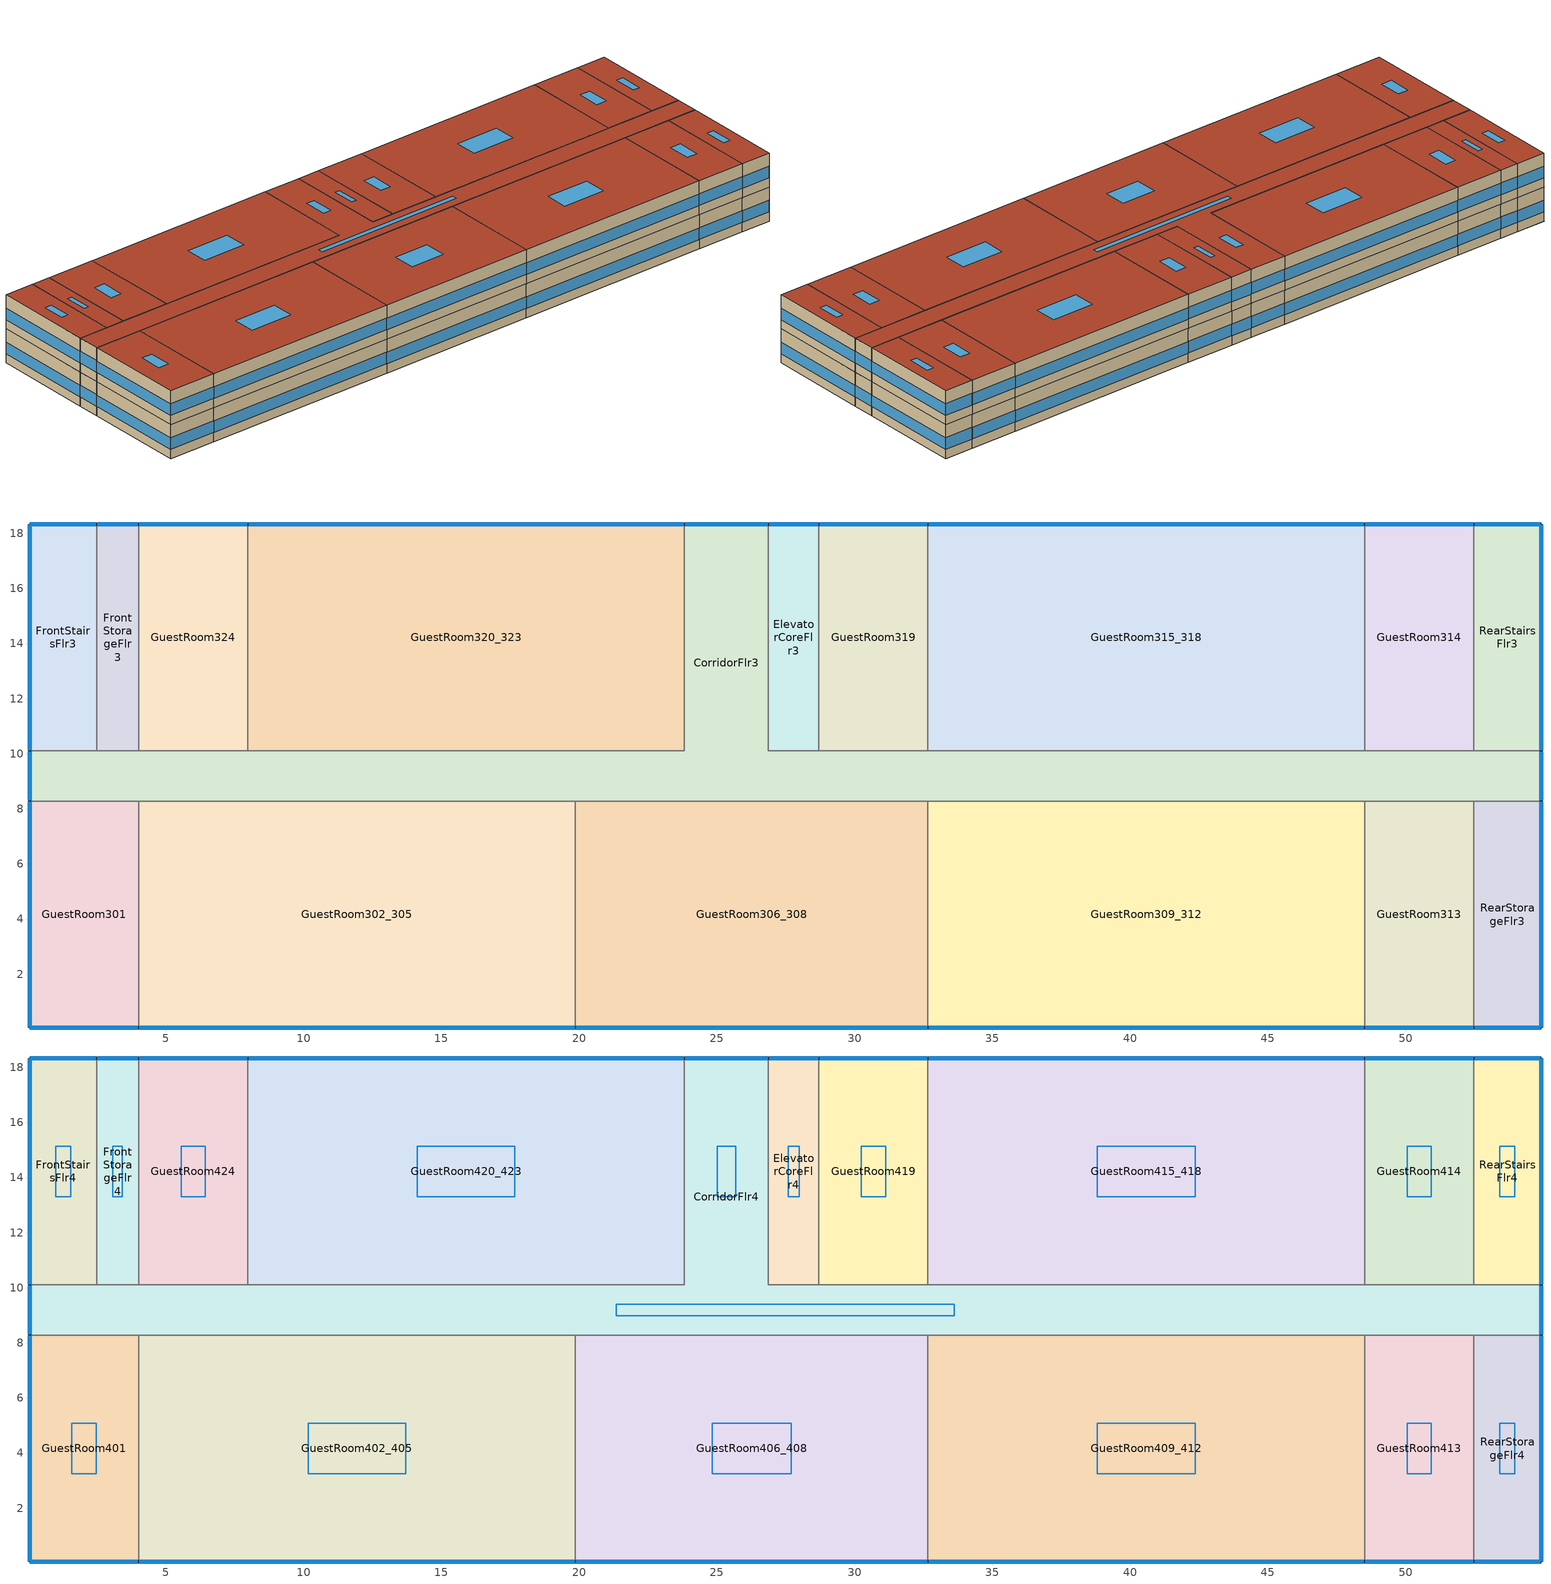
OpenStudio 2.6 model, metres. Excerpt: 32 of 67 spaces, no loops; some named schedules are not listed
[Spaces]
GuestRoom319
 floor to GuestRoom219: 32.66,18.34 32.66,10.11 28.7,10.11 28.7,18.34 z6.1
 wall outside: 32.66,18.34 28.7,18.34 z6.1:8.84
 wall to CorridorFlr3: 28.7,10.11 32.66,10.11 z6.1:8.84
 wall to GuestRoom315_318: 32.66,10.11 32.66,18.34 z6.1:8.84
 wall to ElevatorCoreFlr3: 28.7,18.34 28.7,10.11 z6.1:8.84
 window: 32.64,18.34 28.73,18.34 z6.86:7.78
GuestRoom320_323
 floor to GuestRoom220_223: 23.82,18.34 23.82,10.11 7.97,10.11 7.97,18.34 z6.1
 wall outside: 23.82,18.34 7.97,18.34 z6.1:8.84
 wall to CorridorFlr3: 7.97,10.11 23.82,10.11 23.82,18.34 z6.1:8.84
 wall to GuestRoom324: 7.97,18.34 7.97,10.11 z6.1:8.84
 window: 23.8,18.34 8,18.34 z6.86:7.78
RearStorageFlr3
 floor to RearStorageFlr2: 54.91,8.28 54.91,0.05 52.47,0.05 52.47,8.28 z6.1
 wall outside: 52.47,0.05 54.91,0.05 54.91,8.28 z6.1:8.84
 wall to GuestRoom313: 52.47,8.28 52.47,0.05 z6.1:8.84
 wall to CorridorFlr3: 54.91,8.28 52.47,8.28 z6.1:8.84
 window: 54.91,0.07 54.91,8.25 z6.86:7.78; 52.5,0.05 54.89,0.05 z6.86:7.79
GuestRoom302_305
 floor to GuestRoom202_205: 19.86,8.28 19.86,0.05 4.01,0.05 4.01,8.28 z6.1
 wall outside: 4.01,0.05 19.86,0.05 z6.1:8.84
 wall to CorridorFlr3: 19.86,8.28 4.01,8.28 z6.1:8.84
 wall to GuestRoom306_308: 19.86,0.05 19.86,8.28 z6.1:8.84
 wall to GuestRoom301: 4.01,8.28 4.01,0.05 z6.1:8.84
 window: 4.04,0.05 19.84,0.05 z6.86:7.78
CorridorFlr3
 floor to CorridorFlr2: 26.87,18.34 26.87,10.11 54.91,10.11 54.91,8.28 0.05,8.28 0.05,10.11 23.82,10.11 23.82,18.34 z6.1
 wall outside: 0.05,10.11 0.05,8.28 / 26.87,18.34 23.82,18.34 / 54.91,8.28 54.91,10.11 z6.1:8.84
 wall to ElevatorCoreFlr3: 28.7,10.11 26.87,10.11 26.87,18.34 z6.1:8.84
 wall to FrontStairsFlr3: 2.49,10.11 0.05,10.11 z6.1:8.84
 wall to RearStairsFlr3: 54.91,10.11 52.47,10.11 z6.1:8.84
 wall to GuestRoom301: 0.05,8.28 4.01,8.28 z6.1:8.84
 wall to GuestRoom313: 48.51,8.28 52.47,8.28 z6.1:8.84
 wall to FrontStorageFlr3: 4.01,10.11 2.49,10.11 z6.1:8.84
 wall to GuestRoom314: 52.47,10.11 48.51,10.11 z6.1:8.84
 wall to GuestRoom324: 7.97,10.11 4.01,10.11 z6.1:8.84
 wall to GuestRoom309_312: 32.66,8.28 48.51,8.28 z6.1:8.84
 wall to GuestRoom306_308: 19.86,8.28 32.66,8.28 z6.1:8.84
 wall to GuestRoom315_318: 48.51,10.11 32.66,10.11 z6.1:8.84
 window: 0.05,10.08 0.05,8.3 / 54.91,8.3 54.91,10.08 z6.86:7.8; 26.85,18.34 23.85,18.34 z6.86:7.79
GuestRoom315_318
 floor to GuestRoom215_218: 48.51,18.34 48.51,10.11 32.66,10.11 32.66,18.34 z6.1
 wall outside: 48.51,18.34 32.66,18.34 z6.1:8.84
 wall to GuestRoom314: 48.51,10.11 48.51,18.34 z6.1:8.84
 window: 48.49,18.34 32.69,18.34 z6.86:7.78
GuestRoom301
 floor to GuestRoom201: 4.01,8.28 4.01,0.05 0.05,0.05 0.05,8.28 z6.1
 wall outside: 0.05,8.28 0.05,0.05 4.01,0.05 z6.1:8.84
 window: 0.05,8.25 0.05,0.07 / 0.07,0.05 3.99,0.05 z6.86:7.78
GuestRoom314
 floor to GuestRoom214: 52.47,18.34 52.47,10.11 48.51,10.11 48.51,18.34 z6.1
 wall outside: 52.47,18.34 48.51,18.34 z6.1:8.84
 wall to RearStairsFlr3: 52.47,10.11 52.47,18.34 z6.1:8.84
 window: 52.45,18.34 48.54,18.34 z6.86:7.78
GuestRoom309_312
 floor to GuestRoom209_212: 48.51,8.28 48.51,0.05 32.66,0.05 32.66,8.28 z6.1
 wall outside: 32.66,0.05 48.51,0.05 z6.1:8.84
 wall to GuestRoom306_308: 32.66,8.28 32.66,0.05 z6.1:8.84
 wall to GuestRoom313: 48.51,0.05 48.51,8.28 z6.1:8.84
 window: 32.69,0.05 48.49,0.05 z6.86:7.78
ElevatorCoreFlr3
 floor to ElevatorCoreFlr2: 28.7,18.34 28.7,10.11 26.87,10.11 26.87,18.34 z6.1
 wall outside: 28.7,18.34 26.87,18.34 z6.1:8.84
 window: 28.67,18.34 26.9,18.34 z6.86:7.8
GuestRoom313
 floor to GuestRoom213: 52.47,8.28 52.47,0.05 48.51,0.05 48.51,8.28 z6.1
 wall outside: 48.51,0.05 52.47,0.05 z6.1:8.84
 window: 48.54,0.05 52.45,0.05 z6.86:7.78
GuestRoom306_308
 floor to GuestRoom206_208: 32.66,8.28 32.66,0.05 19.86,0.05 19.86,8.28 z6.1
 wall outside: 19.86,0.05 32.66,0.05 z6.1:8.84
 window: 19.89,0.05 32.64,0.05 z6.86:7.78
FrontStorageFlr3
 floor to FrontStorageFlr2: 4.01,18.34 4.01,10.11 2.49,10.11 2.49,18.34 z6.1
 wall outside: 4.01,18.34 2.49,18.34 z6.1:8.84
 wall to FrontStairsFlr3: 2.49,18.34 2.49,10.11 z6.1:8.84
 wall to GuestRoom324: 4.01,10.11 4.01,18.34 z6.1:8.84
 window: 3.99,18.34 2.51,18.34 z6.86:7.8
GuestRoom324
 floor to GuestRoom224: 7.97,18.34 7.97,10.11 4.01,10.11 4.01,18.34 z6.1
 wall outside: 7.97,18.34 4.01,18.34 z6.1:8.84
 window: 7.95,18.34 4.04,18.34 z6.86:7.78
RearStairsFlr3
 floor to RearStairsFlr2: 54.91,18.34 54.91,10.11 52.47,10.11 52.47,18.34 z6.1
 wall outside: 54.91,10.11 54.91,18.34 52.47,18.34 z6.1:8.84
 window: 54.91,10.13 54.91,18.31 z6.86:7.78; 54.89,18.34 52.5,18.34 z6.86:7.79
FrontStairsFlr3
 floor to FrontStairsFlr2: 2.49,18.34 2.49,10.11 0.05,10.11 0.05,18.34 z6.1
 wall outside: 2.49,18.34 0.05,18.34 0.05,10.11 z6.1:8.84
 window: 2.46,18.34 0.07,18.34 z6.86:7.79; 0.05,18.31 0.05,10.13 z6.86:7.78
GuestRoom413
 floor to GuestRoom313: 52.47,8.28 52.47,0.05 48.51,0.05 48.51,8.28 z8.84
 wall outside: 48.51,0.05 52.47,0.05 z8.84:11.58
 wall to GuestRoom409_412: 48.51,8.28 48.51,0.05 z8.84:11.58
 wall to CorridorFlr4: 52.47,8.28 48.51,8.28 z8.84:11.58
 wall to RearStorageFlr4: 52.47,0.05 52.47,8.28 z8.84:11.58
 window: 48.54,0.05 52.45,0.05 z9.6:10.53
 roof outside: 52.47,0.05 52.47,8.28 48.51,8.28 48.51,0.05 z11.58
 skylight: 50.94,3.24 50.94,5.08 50.05,5.08 50.05,3.24 z11.58
GuestRoom415_418
 floor to GuestRoom315_318: 48.51,18.34 48.51,10.11 32.66,10.11 32.66,18.34 z8.84
 wall outside: 48.51,18.34 32.66,18.34 z8.84:11.58
 wall to GuestRoom419: 32.66,18.34 32.66,10.11 z8.84:11.58
 wall to CorridorFlr4: 32.66,10.11 48.51,10.11 z8.84:11.58
 wall to GuestRoom414: 48.51,10.11 48.51,18.34 z8.84:11.58
 window: 48.49,18.34 32.69,18.34 z9.6:10.52
 roof outside: 48.51,10.11 48.51,18.34 32.66,18.34 32.66,10.11 z11.58
 skylight: 42.36,13.3 42.36,15.14 38.82,15.14 38.82,13.3 z11.58
RearStairsFlr4
 floor to RearStairsFlr3: 54.91,18.34 54.91,10.11 52.47,10.11 52.47,18.34 z8.84
 wall outside: 54.91,10.11 54.91,18.34 52.47,18.34 z8.84:11.58
 wall to GuestRoom414: 52.47,18.34 52.47,10.11 z8.84:11.58
 wall to CorridorFlr4: 52.47,10.11 54.91,10.11 z8.84:11.58
 window: 54.91,10.13 54.91,18.31 z9.6:10.52; 54.89,18.34 52.5,18.34 z9.6:10.54
 roof outside: 54.91,10.11 54.91,18.34 52.47,18.34 52.47,10.11 z11.58
 skylight: 53.97,13.3 53.97,15.14 53.42,15.14 53.42,13.3 z11.58
CorridorFlr4
 floor to CorridorFlr3: 26.87,18.34 26.87,10.11 54.91,10.11 54.91,8.28 0.05,8.28 0.05,10.11 23.82,10.11 23.82,18.34 z8.84
 wall outside: 0.05,10.11 0.05,8.28 / 26.87,18.34 23.82,18.34 / 54.91,8.28 54.91,10.11 z8.84:11.58
 wall to ElevatorCoreFlr4: 28.7,10.11 26.87,10.11 26.87,18.34 z8.84:11.58
 wall to FrontStairsFlr4: 2.49,10.11 0.05,10.11 z8.84:11.58
 wall to GuestRoom420_423: 23.82,18.34 23.82,10.11 7.97,10.11 z8.84:11.58
 wall to GuestRoom406_408: 19.86,8.28 32.66,8.28 z8.84:11.58
 wall to GuestRoom424: 7.97,10.11 4.01,10.11 z8.84:11.58
 wall to GuestRoom402_405: 4.01,8.28 19.86,8.28 z8.84:11.58
 wall to RearStorageFlr4: 52.47,8.28 54.91,8.28 z8.84:11.58
 wall to GuestRoom401: 0.05,8.28 4.01,8.28 z8.84:11.58
 wall to FrontStorageFlr4: 4.01,10.11 2.49,10.11 z8.84:11.58
 wall to GuestRoom414: 52.47,10.11 48.51,10.11 z8.84:11.58
 wall to GuestRoom419: 32.66,10.11 28.7,10.11 z8.84:11.58
 wall to GuestRoom409_412: 32.66,8.28 48.51,8.28 z8.84:11.58
 window: 0.05,10.08 0.05,8.3 / 54.91,8.3 54.91,10.08 z9.6:10.54; 26.85,18.34 23.85,18.34 z9.6:10.53
 roof outside: 54.91,8.28 54.91,10.11 26.87,10.11 26.87,18.34 23.82,18.34 23.82,10.11 0.05,10.11 0.05,8.28 z11.58
 skylight: 33.62,9.4 21.35,9.4 21.35,8.99 33.62,8.99 z11.58; 25.69,15.14 25.01,15.14 25.01,13.3 25.69,13.3 z11.58
GuestRoom402_405
 floor to GuestRoom302_305: 19.86,8.28 19.86,0.05 4.01,0.05 4.01,8.28 z8.84
 wall outside: 4.01,0.05 19.86,0.05 z8.84:11.58
 wall to GuestRoom406_408: 19.86,0.05 19.86,8.28 z8.84:11.58
 wall to GuestRoom401: 4.01,8.28 4.01,0.05 z8.84:11.58
 window: 4.04,0.05 19.84,0.05 z9.6:10.52
 roof outside: 19.86,0.05 19.86,8.28 4.01,8.28 4.01,0.05 z11.58
 skylight: 13.71,3.24 13.71,5.08 10.16,5.08 10.16,3.24 z11.58
GuestRoom401
 floor to GuestRoom301: 4.01,8.28 4.01,0.05 0.05,0.05 0.05,8.28 z8.84
 wall outside: 0.05,8.28 0.05,0.05 4.01,0.05 z8.84:11.58
 window: 0.05,8.25 0.05,0.07 z9.6:10.52; 0.07,0.05 3.99,0.05 z9.6:10.53
 roof outside: 4.01,0.05 4.01,8.28 0.05,8.28 0.05,0.05 z11.58
 skylight: 2.47,3.24 2.47,5.08 1.59,5.08 1.59,3.24 z11.58
RearStorageFlr4
 floor to RearStorageFlr3: 54.91,8.28 54.91,0.05 52.47,0.05 52.47,8.28 z8.84
 wall outside: 52.47,0.05 54.91,0.05 54.91,8.28 z8.84:11.58
 window: 54.91,0.07 54.91,8.25 z9.6:10.52; 52.5,0.05 54.89,0.05 z9.6:10.54
 roof outside: 54.91,0.05 54.91,8.28 52.47,8.28 52.47,0.05 z11.58
 skylight: 53.97,3.24 53.97,5.08 53.42,5.08 53.42,3.24 z11.58
ElevatorCoreFlr4
 floor to ElevatorCoreFlr3: 28.7,18.34 28.7,10.11 26.87,10.11 26.87,18.34 z8.84
 wall outside: 28.7,18.34 26.87,18.34 z8.84:11.58
 wall to GuestRoom419: 28.7,10.11 28.7,18.34 z8.84:11.58
 window: 28.67,18.34 26.9,18.34 z9.6:10.54
 roof outside: 28.7,10.11 28.7,18.34 26.87,18.34 26.87,10.11 z11.58
 skylight: 27.99,13.3 27.99,15.14 27.58,15.14 27.58,13.3 z11.58
GuestRoom414
 floor to GuestRoom314: 52.47,18.34 52.47,10.11 48.51,10.11 48.51,18.34 z8.84
 wall outside: 52.47,18.34 48.51,18.34 z8.84:11.58
 window: 52.45,18.34 48.54,18.34 z9.6:10.53
 roof outside: 52.47,10.11 52.47,18.34 48.51,18.34 48.51,10.11 z11.58
 skylight: 50.94,13.3 50.94,15.14 50.05,15.14 50.05,13.3 z11.58
GuestRoom420_423
 floor to GuestRoom320_323: 23.82,18.34 23.82,10.11 7.97,10.11 7.97,18.34 z8.84
 wall outside: 23.82,18.34 7.97,18.34 z8.84:11.58
 wall to GuestRoom424: 7.97,18.34 7.97,10.11 z8.84:11.58
 window: 23.8,18.34 8,18.34 z9.6:10.52
 roof outside: 23.82,10.11 23.82,18.34 7.97,18.34 7.97,10.11 z11.58
 skylight: 17.67,13.3 17.67,15.14 14.13,15.14 14.13,13.3 z11.58
GuestRoom424
 floor to GuestRoom324: 7.97,18.34 7.97,10.11 4.01,10.11 4.01,18.34 z8.84
 wall outside: 7.97,18.34 4.01,18.34 z8.84:11.58
 wall to FrontStorageFlr4: 4.01,18.34 4.01,10.11 z8.84:11.58
 window: 7.95,18.34 4.04,18.34 z9.6:10.53
 roof outside: 7.97,10.11 7.97,18.34 4.01,18.34 4.01,10.11 z11.58
 skylight: 6.44,13.3 6.44,15.14 5.55,15.14 5.55,13.3 z11.58
GuestRoom406_408
 floor to GuestRoom306_308: 32.66,8.28 32.66,0.05 19.86,0.05 19.86,8.28 z8.84
 wall outside: 19.86,0.05 32.66,0.05 z8.84:11.58
 wall to GuestRoom409_412: 32.66,0.05 32.66,8.28 z8.84:11.58
 window: 19.89,0.05 32.64,0.05 z9.6:10.52
 roof outside: 32.66,0.05 32.66,8.28 19.86,8.28 19.86,0.05 z11.58
 skylight: 27.69,3.24 27.69,5.08 24.83,5.08 24.83,3.24 z11.58
GuestRoom419
 floor to GuestRoom319: 32.66,18.34 32.66,10.11 28.7,10.11 28.7,18.34 z8.84
 wall outside: 32.66,18.34 28.7,18.34 z8.84:11.58
 window: 32.64,18.34 28.73,18.34 z9.6:10.53
 roof outside: 32.66,10.11 32.66,18.34 28.7,18.34 28.7,10.11 z11.58
 skylight: 31.12,13.3 31.12,15.14 30.24,15.14 30.24,13.3 z11.58
FrontStorageFlr4
 floor to FrontStorageFlr3: 4.01,18.34 4.01,10.11 2.49,10.11 2.49,18.34 z8.84
 wall outside: 4.01,18.34 2.49,18.34 z8.84:11.58
 wall to FrontStairsFlr4: 2.49,18.34 2.49,10.11 z8.84:11.58
 window: 3.99,18.34 2.51,18.34 z9.6:10.55
 roof outside: 4.01,10.11 4.01,18.34 2.49,18.34 2.49,10.11 z11.58
 skylight: 3.42,13.3 3.42,15.14 3.08,15.14 3.08,13.3 z11.58
FrontStairsFlr4
 floor to FrontStairsFlr3: 2.49,18.34 2.49,10.11 0.05,10.11 0.05,18.34 z8.84
 wall outside: 2.49,18.34 0.05,18.34 0.05,10.11 z8.84:11.58
 window: 2.46,18.34 0.07,18.34 z9.6:10.54; 0.05,18.31 0.05,10.13 z9.6:10.52
 roof outside: 2.49,10.11 2.49,18.34 0.05,18.34 0.05,10.11 z11.58
 skylight: 1.54,13.3 1.54,15.14 1,15.14 1,13.3 z11.58
GuestRoom409_412
 floor to GuestRoom309_312: 48.51,8.28 48.51,0.05 32.66,0.05 32.66,8.28 z8.84
 wall outside: 32.66,0.05 48.51,0.05 z8.84:11.58
 window: 32.69,0.05 48.49,0.05 z9.6:10.52
 roof outside: 48.51,0.05 48.51,8.28 32.66,8.28 32.66,0.05 z11.58
 skylight: 42.36,3.24 42.36,5.08 38.82,5.08 38.82,3.24 z11.58
[Site]
Calgary Intl AP_AB_CAN: Latitude {deg}=51.114; Longitude {deg}=-114.02; Time Zone {hr}=-7; Elevation {m}=1084.1; Terrain=Suburbs
[Building]
SmallHotel-CAN_AB_Calgary.Intl.AP.718770_CWEC2016.epw created: 2018-10-11 19:05:17 +0000: North Axis {deg}=180; Default Construction Set=BTAP-Mass at hdd = 5000.0; Standards Number of Stories=4; Standards Number of Above Ground Stories=4; Standards Building Type=SmallHotel
[Site:WaterMainsTemperature]
Calculation Method=Correlation; Annual Average Outdoor Air Temperature {C}=5; Maximum Difference In Monthly Average Outdoor Air Temperatures {deltaC}=23.3
[Site:GroundTemperature:BuildingSurface]
19.527, 19.502, 19.536, 19.598, 20.002, 21.64, 22.225, 22.375, 21.449, 20.121, 19.802, 19.633
[SizingPeriod:DesignDay] Barometric Pressure {Pa}=88961; Sky Clearness=0; Rain Indicator=0; Snow Indicator=0; Day of Month=21; Daylight Saving Time Indicator=0; Humidity Indicating Type=Wetbulb; Dry-Bulb Temperature Range Modifier Type=DefaultMultipliers
Name | Maximum Dry-Bulb Temperature {C} | Daily Dry-Bulb Temperature Range {deltaC} | Humidity Indicating Conditions at Maximum Dry-Bulb | Wind Speed {m/s} | Wind Direction {deg} | Month | Day Type | Solar Model Indicator | ASHRAE Taub | ASHRAE Taud
Calgary Intl AP Ann Htg 99.6% Condns DB | -28.5 | 0 | -28.5 | 2.9 | 200 | 1 | WinterDesignDay | ASHRAEClearSky
Calgary Intl AP Ann Clg .4% Condns DB=>MWB | 28.5 | 12.1 | 16.1 | 4.5 | 160 | 7 | SummerDesignDay | ASHRAETau | 0.339 | 2.421
[Material:NoMass] Roughness=Smooth; Thermal Absorptance=0.9; Solar Absorptance=0.7
Name | Thermal Resistance {m2-K/W} | Visible Absorptance
Typical Carpet Pad | 0.21648 | 0.8
Typical Insulation 1 | 5.91238 | 0.7
Typical Insulation 2 | 4.49096 | 0.7
Typical Insulation 3 | 6.17282 | 0.7
Typical Carpet Pad 2 | 1.25503 | 0.8
Typical Carpet Pad 3 | 3.45515 | 0.8
Typical Insulation 4 | 0.454528 | 0.7
Typical Insulation 5 | 0.454545 | 0.7
[Material]
Name | Roughness | Thickness {m} | Conductivity {W/m-K} | Density {kg/m3} | Specific Heat {J/kg-K} | Thermal Absorptance | Solar Absorptance | Visible Absorptance
100mm Normalweight concrete floor | MediumSmooth | 0.1016 | 2.31 | 2322 | 832
G01 13mm gypsum board | Smooth | 0.0127 | 0.16 | 800 | 1090 | 0.9 | 0.7 | 0.5
G05 25mm wood | MediumSmooth | 0.0254 | 0.15 | 608 | 1630 | 0.9 | 0.5 | 0.5
4 in. Normalweight Concrete Floor | MediumRough | 0.1016 | 2.31 | 2322 | 832 | 0.9 | 0.7 | 0.7
1IN Stucco | Smooth | 0.0253 | 0.6918 | 1858 | 837 | 0.9 | 0.7 | 0.92
8IN CONCRETE HW RefBldg | Rough | 0.2032 | 1.311 | 2240 | 836.8 | 0.9 | 0.7 | 0.7
1/2IN Gypsum | Smooth | 0.0127 | 0.16 | 784.9 | 830 | 0.9 | 0.4 | 0.4
Metal Roof Surface; F08 Metal surface | Smooth | 0.0008 | 45.28 | 7824 | 500 | 0.9 | 0.7 | 0.7
6 in. Normalweight Concrete Floor | MediumRough | 0.1524 | 2.31 | 2322 | 832 | 0.9 | 0.7 | 0.7
[Construction]
BTAP-Int-Floor: 100mm Normalweight concrete floor, Typical Carpet Pad
BTAP-Int-Wall: G01 13mm gypsum board, G01 13mm gypsum board
BTAP-Int-Ceiling: Typical Carpet Pad, 100mm Normalweight concrete floor
BTAP-Ext-DaylightDiffuser: SimpleGlazing
BTAP-Int-Door: G05 25mm wood
BTAP-Ext-Floor-Mass:U-0.162: Typical Insulation 1, 4 in. Normalweight Concrete Floor, Typical Carpet Pad
BTAP-Ext-Wall-Mass:U-0.21: 1IN Stucco, 8IN CONCRETE HW RefBldg, Typical Insulation 2, 1/2IN Gypsum
BTAP-Ext-Roof-Metal:U-0.162: Metal Roof Surface, Typical Insulation 3
BTAP-Grnd-Floor-Mass:U-0.757: 6 in. Normalweight Concrete Floor, Typical Carpet Pad 2
BTAP-Grnd-Roof-Mass:U-0.284: 6 in. Normalweight Concrete Floor, Typical Carpet Pad 3
BTAP-Ext-Door:U-2.2: F08 Metal surface, Typical Insulation 4
BTAP-Ext-OverHeadDoor:U-2.2: Typical Insulation 5
[DefaultConstructionSet]
BTAP-Mass at hdd = 5000.0: Default Exterior Surface Constructions=BTAP-Mass at hdd = 5000.0; Default Interior Surface Constructions=Default Surface Constructions 2; Default Ground Contact Surface Constructions=BTAP-Mass at hdd = 5000.0 1; Default Exterior SubSurface Constructions=BTAP-Mass at hdd = 5000.0; Default Interior SubSurface Constructions=Default Sub Surface Constructions 2; Interior Partition Construction=BTAP-Int-Door
[DefaultSurfaceConstructions]
Name | Floor Construction | Wall Construction | Roof Ceiling Construction
Default Surface Constructions 2 | BTAP-Int-Floor | BTAP-Int-Wall | BTAP-Int-Ceiling
BTAP-Mass at hdd = 5000.0 | BTAP-Ext-Floor-Mass:U-0.162 | BTAP-Ext-Wall-Mass:U-0.21 | BTAP-Ext-Roof-Metal:U-0.162
BTAP-Mass at hdd = 5000.0 1 | BTAP-Grnd-Floor-Mass:U-0.757 | BTAP-Grnd-Roof-Mass:U-0.284 | BTAP-Grnd-Roof-Mass:U-0.284
[DefaultSubSurfaceConstructions] Fixed Window Construction=BTAP-Ext-DaylightDiffuser; Operable Window Construction=BTAP-Ext-DaylightDiffuser
Name | Door Construction | Glass Door Construction | Overhead Door Construction | Skylight Construction | Tubular Daylight Dome Construction | Tubular Daylight Diffuser Construction
Default Sub Surface Constructions 2 | BTAP-Int-Door
BTAP-Mass at hdd = 5000.0 | BTAP-Ext-Door:U-2.2 | BTAP-Ext-DaylightDiffuser | BTAP-Ext-OverHeadDoor:U-2.2 | BTAP-Ext-DaylightDiffuser | BTAP-Ext-DaylightDiffuser | BTAP-Ext-DaylightDiffuser
[WindowMaterial:SimpleGlazingSystem]
SimpleGlazing: U-Factor {W/m2-K}=2.2; Solar Heat Gain Coefficient=0.6; Visible Transmittance=0.21
[Space]
Name | Space Type | Building Story | Thermal Zone
GuestRoom319 | Space Function Hway lodging - rooms | BuildingStory3 | Sp-GuestRoom319 Sys-1 Flr-3 Sch-F HPlcmt-north ZN
GuestRoom424 | Space Function Hway lodging - rooms | BuildingStory4 | Sp-GuestRoom424 Sys-1 Flr-4 Sch-F HPlcmt-north ZN
GuestRoom413 | Space Function Hway lodging - rooms | BuildingStory4 | Sp-GuestRoom413 Sys-1 Flr-4 Sch-F HPlcmt-south ZN
GuestRoom320_323 | Space Function Hway lodging - rooms | BuildingStory3 | Sp-GuestRoom320_323 Sys-1 Flr-3 Sch-F HPlcmt-north ZN
GuestRoom419 | Space Function Hway lodging - rooms | BuildingStory4 | Sp-GuestRoom419 Sys-1 Flr-4 Sch-F HPlcmt-north ZN
GuestRoom402_405 | Space Function Hway lodging - rooms | BuildingStory4 | Sp-GuestRoom402_405 Sys-1 Flr-4 Sch-F HPlcmt-south ZN
RearStorageFlr3 | Space Function Storage area - occsens | BuildingStory3 | Sp-RearStorageFlr3 Sys-4 Flr-3 Sch-E HPlcmt-east ZN
GuestRoom420_423 | Space Function Hway lodging - rooms | BuildingStory4 | Sp-GuestRoom420_423 Sys-1 Flr-4 Sch-F HPlcmt-north ZN
GuestRoom302_305 | Space Function Hway lodging - rooms | BuildingStory3 | Sp-GuestRoom302_305 Sys-1 Flr-3 Sch-F HPlcmt-south ZN
CorridorFlr3 | Space Function Corr. >= 2.4m wide-sch-F | BuildingStory3 | Sp-CorridorFlr3 Sys-3 Flr-3 Sch-F HPlcmt-north ZN
GuestRoom415_418 | Space Function Hway lodging - rooms | BuildingStory4 | Sp-GuestRoom415_418 Sys-1 Flr-4 Sch-F HPlcmt-north ZN
RearStairsFlr4 | Space Function Stairway-sch-F | BuildingStory4 | Sp-RearStairsFlr4 Sys-3 Flr-4 Sch-F HPlcmt-east ZN
GuestRoom414 | Space Function Hway lodging - rooms | BuildingStory4 | Sp-GuestRoom414 Sys-1 Flr-4 Sch-F HPlcmt-north ZN
CorridorFlr4 | Space Function Corr. >= 2.4m wide-sch-F | BuildingStory4 | Sp-CorridorFlr4 Sys-3 Flr-4 Sch-F HPlcmt-north ZN
GuestRoom315_318 | Space Function Hway lodging - rooms | BuildingStory3 | Sp-GuestRoom315_318 Sys-1 Flr-3 Sch-F HPlcmt-north ZN
FrontStorageFlr3 | Space Function Storage area - occsens | BuildingStory3 | Sp-FrontStorageFlr3 Sys-4 Flr-3 Sch-E HPlcmt-north ZN
GuestRoom406_408 | Space Function Hway lodging - rooms | BuildingStory4 | Sp-GuestRoom406_408 Sys-1 Flr-4 Sch-F HPlcmt-south ZN
GuestRoom301 | Space Function Hway lodging - rooms | BuildingStory3 | Sp-GuestRoom301 Sys-1 Flr-3 Sch-F HPlcmt-west ZN
GuestRoom314 | Space Function Hway lodging - rooms | BuildingStory3 | Sp-GuestRoom314 Sys-1 Flr-3 Sch-F HPlcmt-north ZN
GuestRoom401 | Space Function Hway lodging - rooms | BuildingStory4 | Sp-GuestRoom401 Sys-1 Flr-4 Sch-F HPlcmt-west ZN
GuestRoom313 | Space Function Hway lodging - rooms | BuildingStory3 | Sp-GuestRoom313 Sys-1 Flr-3 Sch-F HPlcmt-south ZN
GuestRoom309_312 | Space Function Hway lodging - rooms | BuildingStory3 | Sp-GuestRoom309_312 Sys-1 Flr-3 Sch-F HPlcmt-south ZN
ElevatorCoreFlr3 | Space Function Lobby - elevator | BuildingStory3 | Sp-ElevatorCoreFlr3 Sys-3 Flr-3 Sch-C HPlcmt-north ZN
GuestRoom409_412 | Space Function Hway lodging - rooms | BuildingStory4 | Sp-GuestRoom409_412 Sys-1 Flr-4 Sch-F HPlcmt-south ZN
RearStorageFlr4 | Space Function Storage area - occsens | BuildingStory4 | Sp-RearStorageFlr4 Sys-4 Flr-4 Sch-E HPlcmt-east ZN
ElevatorCoreFlr4 | Space Function Lobby - elevator | BuildingStory4 | Sp-ElevatorCoreFlr4 Sys-3 Flr-4 Sch-C HPlcmt-north ZN
GuestRoom306_308 | Space Function Hway lodging - rooms | BuildingStory3 | Sp-GuestRoom306_308 Sys-1 Flr-3 Sch-F HPlcmt-south ZN
FrontStairsFlr3 | Space Function Stairway-sch-F | BuildingStory3 | Sp-FrontStairsFlr3 Sys-3 Flr-3 Sch-F HPlcmt-west ZN
RearStairsFlr3 | Space Function Stairway-sch-F | BuildingStory3 | Sp-RearStairsFlr3 Sys-3 Flr-3 Sch-F HPlcmt-east ZN
GuestRoom324 | Space Function Hway lodging - rooms | BuildingStory3 | Sp-GuestRoom324 Sys-1 Flr-3 Sch-F HPlcmt-north ZN
FrontStorageFlr4 | Space Function Storage area - occsens | BuildingStory4 | Sp-FrontStorageFlr4 Sys-4 Flr-4 Sch-E HPlcmt-north ZN
FrontStairsFlr4 | Space Function Stairway-sch-F | BuildingStory4 | Sp-FrontStairsFlr4 Sys-3 Flr-4 Sch-F HPlcmt-west ZN
[BuildingStory]
BuildingStory3; BuildingStory4
[SpaceType] Standards Building Type=Space Function
Name | Default Schedule Set | Design Specification Outdoor Air Object | Standards Space Type
Space Function Corr. >= 2.4m wide-sch-F | Space Function Corr. >= 2.4m wide-sch-F Schedule Set | Space Function Corr. >= 2.4m wide-sch-F Ventilation | Corr. >= 2.4m wide-sch-F
Space Function Lobby - elevator | Space Function Lobby - elevator Schedule Set | Space Function Lobby - elevator Ventilation | Lobby - elevator
Space Function Stairway-sch-F | Space Function Stairway-sch-F Schedule Set | Space Function Stairway-sch-F Ventilation | Stairway-sch-F
Space Function Storage area - occsens | Space Function Storage area - occsens Schedule Set | Space Function Storage area - occsens Ventilation | Storage area - occsens
Space Function Hway lodging - rooms | Space Function Hway lodging - rooms Schedule Set | Space Function Hway lodging - rooms Ventilation | Hway lodging - rooms
[People:Definition] Number of People Calculation Method=People/Area; Fraction Radiant=0.3
Name | People per Space Floor Area {person/m2}
Space Function Corr. >= 2.4m wide-sch-F People Definition; Space Function Storage area - occsens People Definition | 0.0100104
Space Function Hway lodging - rooms People Definition | 0.0400417
Space Function Lobby - elevator People Definition | 0.0999967
Space Function Stairway-sch-F People Definition | 0.0049514
[People] Work Efficiency Schedule=Work Efficiency Schedule; Clothing Insulation Schedule=Clothing Schedule; Air Velocity Schedule=Air Velocity Schedule; Multiplier=1
Name | People Definition | Space or SpaceType
Space Function Corr. >= 2.4m wide-sch-F People | Space Function Corr. >= 2.4m wide-sch-F People Definition | Space Function Corr. >= 2.4m wide-sch-F
Space Function Hway lodging - rooms People | Space Function Hway lodging - rooms People Definition | Space Function Hway lodging - rooms
Space Function Lobby - elevator People | Space Function Lobby - elevator People Definition | Space Function Lobby - elevator
Space Function Stairway-sch-F People | Space Function Stairway-sch-F People Definition | Space Function Stairway-sch-F
Space Function Storage area - occsens People | Space Function Storage area - occsens People Definition | Space Function Storage area - occsens
[Lights:Definition] Design Level Calculation Method=Watts/Area; Fraction Radiant=0.5; Fraction Visible=0.2
Name | Watts per Space Floor Area {W/m2}
Space Function Corr. >= 2.4m wide-sch-F Lights Definition | 7.09994
Space Function Hway lodging - rooms Lights Definition | 8.09993
Space Function Lobby - elevator Lights Definition | 6.89994
Space Function Stairway-sch-F Lights Definition | 7.39994
Space Function Storage area - occsens Lights Definition | 6.11995
[Lights] Fraction Replaceable=1
Name | Lights Definition | Space or SpaceType
Space Function Corr. >= 2.4m wide-sch-F Lights | Space Function Corr. >= 2.4m wide-sch-F Lights Definition | Space Function Corr. >= 2.4m wide-sch-F
Space Function Hway lodging - rooms Lights | Space Function Hway lodging - rooms Lights Definition | Space Function Hway lodging - rooms
Space Function Lobby - elevator Lights | Space Function Lobby - elevator Lights Definition | Space Function Lobby - elevator
Space Function Stairway-sch-F Lights | Space Function Stairway-sch-F Lights Definition | Space Function Stairway-sch-F
Space Function Storage area - occsens Lights | Space Function Storage area - occsens Lights Definition | Space Function Storage area - occsens
[DesignSpecification:OutdoorAir] Outdoor Air Method=Sum; Outdoor Air Flow per Person {m3/s-person}=0; Outdoor Air Flow Rate {m3/s}=0; Outdoor Air Flow Air Changes per Hour {1/hr}=0
Name | Outdoor Air Flow per Floor Area {m3/s-m2}
Space Function Corr. >= 2.4m wide-sch-F Ventilation; Space Function Stairway-sch-F Ventilation | 0.0003048
Space Function Hway lodging - rooms Ventilation | 0.0005588
Space Function Lobby - elevator Ventilation | 0.0041148
Space Function Storage area - occsens Ventilation | 0.0003556
[DefaultScheduleSet] People Activity Level Schedule=NECB-Activity; Infiltration Schedule=Always On
Name | Number of People Schedule | Lighting Schedule | Electric Equipment Schedule
Space Function Corr. >= 2.4m wide-sch-F Schedule Set; Space Function Hway lodging - rooms Schedule Set; Space Function Stairway-sch-F Schedule Set | NECB-F-Occupancy | NECB-F-Lighting | NECB-F-Electric-Equipment
Space Function Lobby - elevator Schedule Set | NECB-C-Occupancy | NECB-C-Lighting | NECB-C-Electric-Equipment
Space Function Storage area - occsens Schedule Set | NECB-E-Occupancy | NECB-E-Lighting | NECB-E-Electric-Equipment
[ThermostatSetpoint:DualSetpoint]
Name | Heating Setpoint Temperature Schedule | Cooling Setpoint Temperature Schedule
Space Function Hway lodging - rooms Thermostat 51; Space Function Hway lodging - rooms Thermostat 52; Space Function Hway lodging - rooms Thermostat 53; Space Function Hway lodging - rooms Thermostat 54; Space Function Hway lodging - rooms Thermostat 55; Space Function Hway lodging - rooms Thermostat 56; Space Function Hway lodging - rooms Thermostat 57; Space Function Hway lodging - rooms Thermostat 58; Space Function Hway lodging - rooms Thermostat 59; Space Function Hway lodging - rooms Thermostat 60; Space Function Hway lodging - rooms Thermostat 61; Space Function Hway lodging - rooms Thermostat 62; Space Function Hway lodging - rooms Thermostat 63; Space Function Hway lodging - rooms Thermostat 64; Space Function Hway lodging - rooms Thermostat 65; Space Function Hway lodging - rooms Thermostat 66; Space Function Hway lodging - rooms Thermostat 67; Space Function Hway lodging - rooms Thermostat 68; Space Function Hway lodging - rooms Thermostat 69; Space Function Hway lodging - rooms Thermostat 70; Space Function Corr. >= 2.4m wide-sch-F Thermostat 7; Space Function Stairway-sch-F Thermostat 13; Space Function Stairway-sch-F Thermostat 14; Space Function Corr. >= 2.4m wide-sch-F Thermostat 8; Space Function Stairway-sch-F Thermostat 15; Space Function Stairway-sch-F Thermostat 16 | NECB-F-Thermostat Setpoint-Heating | NECB-F-Thermostat Setpoint-Cooling
Space Function Lobby - elevator Thermostat 7; Space Function Lobby - elevator Thermostat 8 | NECB-C-Thermostat Setpoint-Heating | NECB-C-Thermostat Setpoint-Cooling
Space Function Storage area - occsens Thermostat 15; Space Function Storage area - occsens Thermostat 16; Space Function Storage area - occsens Thermostat 17; Space Function Storage area - occsens Thermostat 18 | NECB-E-Thermostat Setpoint-Heating | NECB-E-Thermostat Setpoint-Cooling
[ElectricEquipment:Definition] Design Level Calculation Method=Watts/Area; Fraction Radiant=0.5
Name | Watts per Space Floor Area {W/m2}
Space Function Hway lodging - rooms Elec Equip Definition | 2.49998
Space Function Lobby - elevator Elec Equip Definition; Space Function Storage area - occsens Elec Equip Definition | 0.999992
[ElectricEquipment]
Name | Electric Equipment Definition | Space or SpaceType
Space Function Hway lodging - rooms Elec Equip | Space Function Hway lodging - rooms Elec Equip Definition | Space Function Hway lodging - rooms
Space Function Lobby - elevator Elec Equip | Space Function Lobby - elevator Elec Equip Definition | Space Function Lobby - elevator
Space Function Storage area - occsens Elec Equip | Space Function Storage area - occsens Elec Equip Definition | Space Function Storage area - occsens
[SpaceInfiltration:DesignFlowRate] Schedule=Always On Discrete; Design Flow Rate Calculation Method=Flow/ExteriorArea; Flow per Exterior Surface Area {m3/s-m2}=0.00025; Constant Term Coefficient=0; Temperature Term Coefficient=0; Velocity Term Coefficient=0.224; Velocity Squared Term Coefficient=0
Name | Space or SpaceType
CorridorFlr3 Infiltration | CorridorFlr3
CorridorFlr4 Infiltration | CorridorFlr4
ElevatorCoreFlr3 Infiltration | ElevatorCoreFlr3
ElevatorCoreFlr4 Infiltration | ElevatorCoreFlr4
FrontStairsFlr3 Infiltration | FrontStairsFlr3
FrontStairsFlr4 Infiltration | FrontStairsFlr4
FrontStorageFlr3 Infiltration | FrontStorageFlr3
FrontStorageFlr4 Infiltration | FrontStorageFlr4
GuestRoom301 Infiltration | GuestRoom301
GuestRoom302_305 Infiltration | GuestRoom302_305
GuestRoom306_308 Infiltration | GuestRoom306_308
GuestRoom309_312 Infiltration | GuestRoom309_312
GuestRoom313 Infiltration | GuestRoom313
GuestRoom314 Infiltration | GuestRoom314
GuestRoom315_318 Infiltration | GuestRoom315_318
GuestRoom319 Infiltration | GuestRoom319
GuestRoom320_323 Infiltration | GuestRoom320_323
GuestRoom324 Infiltration | GuestRoom324
GuestRoom401 Infiltration | GuestRoom401
GuestRoom402_405 Infiltration | GuestRoom402_405
GuestRoom406_408 Infiltration | GuestRoom406_408
GuestRoom409_412 Infiltration | GuestRoom409_412
GuestRoom413 Infiltration | GuestRoom413
GuestRoom414 Infiltration | GuestRoom414
GuestRoom415_418 Infiltration | GuestRoom415_418
GuestRoom419 Infiltration | GuestRoom419
GuestRoom420_423 Infiltration | GuestRoom420_423
GuestRoom424 Infiltration | GuestRoom424
RearStairsFlr3 Infiltration | RearStairsFlr3
RearStairsFlr4 Infiltration | RearStairsFlr4
RearStorageFlr3 Infiltration | RearStorageFlr3
RearStorageFlr4 Infiltration | RearStorageFlr4
[ThermalZone] Use Ideal Air Loads=No
Name | Thermostat
Sp-GuestRoom314 Sys-1 Flr-3 Sch-F HPlcmt-north ZN | Space Function Hway lodging - rooms Thermostat 51
Sp-GuestRoom315_318 Sys-1 Flr-3 Sch-F HPlcmt-north ZN | Space Function Hway lodging - rooms Thermostat 52
Sp-GuestRoom319 Sys-1 Flr-3 Sch-F HPlcmt-north ZN | Space Function Hway lodging - rooms Thermostat 53
Sp-GuestRoom320_323 Sys-1 Flr-3 Sch-F HPlcmt-north ZN | Space Function Hway lodging - rooms Thermostat 54
Sp-GuestRoom324 Sys-1 Flr-3 Sch-F HPlcmt-north ZN | Space Function Hway lodging - rooms Thermostat 55
Sp-GuestRoom301 Sys-1 Flr-3 Sch-F HPlcmt-west ZN | Space Function Hway lodging - rooms Thermostat 56
Sp-GuestRoom302_305 Sys-1 Flr-3 Sch-F HPlcmt-south ZN | Space Function Hway lodging - rooms Thermostat 57
Sp-GuestRoom306_308 Sys-1 Flr-3 Sch-F HPlcmt-south ZN | Space Function Hway lodging - rooms Thermostat 58
Sp-GuestRoom309_312 Sys-1 Flr-3 Sch-F HPlcmt-south ZN | Space Function Hway lodging - rooms Thermostat 59
Sp-GuestRoom313 Sys-1 Flr-3 Sch-F HPlcmt-south ZN | Space Function Hway lodging - rooms Thermostat 60
Sp-GuestRoom414 Sys-1 Flr-4 Sch-F HPlcmt-north ZN | Space Function Hway lodging - rooms Thermostat 61
Sp-GuestRoom415_418 Sys-1 Flr-4 Sch-F HPlcmt-north ZN | Space Function Hway lodging - rooms Thermostat 62
Sp-GuestRoom419 Sys-1 Flr-4 Sch-F HPlcmt-north ZN | Space Function Hway lodging - rooms Thermostat 63
Sp-GuestRoom420_423 Sys-1 Flr-4 Sch-F HPlcmt-north ZN | Space Function Hway lodging - rooms Thermostat 64
Sp-GuestRoom424 Sys-1 Flr-4 Sch-F HPlcmt-north ZN | Space Function Hway lodging - rooms Thermostat 65
Sp-GuestRoom401 Sys-1 Flr-4 Sch-F HPlcmt-west ZN | Space Function Hway lodging - rooms Thermostat 66
Sp-GuestRoom402_405 Sys-1 Flr-4 Sch-F HPlcmt-south ZN | Space Function Hway lodging - rooms Thermostat 67
Sp-GuestRoom406_408 Sys-1 Flr-4 Sch-F HPlcmt-south ZN | Space Function Hway lodging - rooms Thermostat 68
Sp-GuestRoom409_412 Sys-1 Flr-4 Sch-F HPlcmt-south ZN | Space Function Hway lodging - rooms Thermostat 69
Sp-GuestRoom413 Sys-1 Flr-4 Sch-F HPlcmt-south ZN | Space Function Hway lodging - rooms Thermostat 70
Sp-CorridorFlr3 Sys-3 Flr-3 Sch-F HPlcmt-north ZN | Space Function Corr. >= 2.4m wide-sch-F Thermostat 7
Sp-RearStairsFlr3 Sys-3 Flr-3 Sch-F HPlcmt-east ZN | Space Function Stairway-sch-F Thermostat 13
Sp-FrontStairsFlr3 Sys-3 Flr-3 Sch-F HPlcmt-west ZN | Space Function Stairway-sch-F Thermostat 14
Sp-ElevatorCoreFlr3 Sys-3 Flr-3 Sch-C HPlcmt-north ZN | Space Function Lobby - elevator Thermostat 7
Sp-CorridorFlr4 Sys-3 Flr-4 Sch-F HPlcmt-north ZN | Space Function Corr. >= 2.4m wide-sch-F Thermostat 8
Sp-RearStairsFlr4 Sys-3 Flr-4 Sch-F HPlcmt-east ZN | Space Function Stairway-sch-F Thermostat 15
Sp-FrontStairsFlr4 Sys-3 Flr-4 Sch-F HPlcmt-west ZN | Space Function Stairway-sch-F Thermostat 16
Sp-ElevatorCoreFlr4 Sys-3 Flr-4 Sch-C HPlcmt-north ZN | Space Function Lobby - elevator Thermostat 8
Sp-FrontStorageFlr3 Sys-4 Flr-3 Sch-E HPlcmt-north ZN | Space Function Storage area - occsens Thermostat 15
Sp-RearStorageFlr3 Sys-4 Flr-3 Sch-E HPlcmt-east ZN | Space Function Storage area - occsens Thermostat 16
Sp-FrontStorageFlr4 Sys-4 Flr-4 Sch-E HPlcmt-north ZN | Space Function Storage area - occsens Thermostat 17
Sp-RearStorageFlr4 Sys-4 Flr-4 Sch-E HPlcmt-east ZN | Space Function Storage area - occsens Thermostat 18
[Schedule:Ruleset]
Clothing Schedule: Default Day Schedule=Clothing Schedule Default Winter Clothes
Air Velocity Schedule: Default Day Schedule=Air Velocity Schedule Default
Work Efficiency Schedule: Default Day Schedule=Work Efficiency Schedule Default
NECB-F-Occupancy: Default Day Schedule=NECB-F-Occupancy Default
NECB-Activity: Default Day Schedule=NECB-Activity Default; Summer Design Day Schedule=NECB-Activity Summer Design Day; Winter Design Day Schedule=NECB-Activity Winter Design Day
NECB-F-Lighting: Default Day Schedule=NECB-F-Lighting Default
NECB-F-Electric-Equipment: Default Day Schedule=NECB-F-Electric-Equipment Default
Always On: Default Day Schedule=Always On Default
NECB-F-Thermostat Setpoint-Heating: Default Day Schedule=NECB-F-Thermostat Setpoint-Heating Default
NECB-F-Thermostat Setpoint-Cooling: Default Day Schedule=NECB-F-Thermostat Setpoint-Cooling Default
NECB-C-Occupancy: Default Day Schedule=NECB-C-Occupancy Default
NECB-C-Lighting: Default Day Schedule=NECB-C-Lighting Default
NECB-C-Electric-Equipment: Default Day Schedule=NECB-C-Electric-Equipment Default
NECB-C-Thermostat Setpoint-Heating: Default Day Schedule=NECB-C-Thermostat Setpoint-Heating Default
NECB-C-Thermostat Setpoint-Cooling: Default Day Schedule=NECB-C-Thermostat Setpoint-Cooling Default
NECB-E-Occupancy: Default Day Schedule=NECB-E-Occupancy Default
NECB-E-Lighting: Default Day Schedule=NECB-E-Lighting Default
NECB-E-Electric-Equipment: Default Day Schedule=NECB-E-Electric-Equipment Default
NECB-E-Thermostat Setpoint-Heating: Default Day Schedule=NECB-E-Thermostat Setpoint-Heating Default
NECB-E-Thermostat Setpoint-Cooling: Default Day Schedule=NECB-E-Thermostat Setpoint-Cooling Default
[Schedule:Day]
Clothing Schedule Default Winter Clothes; Always On Default: 24, 0, 1
Clothing Schedule Summer Clothes: 24, 0, 0.5
Air Velocity Schedule Default: 24, 0, 0.2
Work Efficiency Schedule Default; NECB-E-Occupancy Sun|Hol Day: 24, 0, 0
NECB-F-Occupancy Default; NECB-F-Occupancy Default|Wkdy Day: 7, 0, 0.9, 8, 0, 0.7, 10, 0, 0.4, 16, 0, 0.2, 17, 0, 0.3, 20, 0, 0.5, 22, 0, 0.7, 23, 0, 0.8, 24, 0, 0.9
NECB-F-Occupancy Sat Day: 1, 0, 0.7, 7, 0, 0.9, 8, 0, 0.7, 10, 0, 0.5, 18, 0, 0.3, 19, 0, 0.5, 22, 0, 0.6, 24, 0, 0.7
NECB-F-Occupancy Sun|Hol Day: 1, 0, 0.8, 9, 0, 0.7, 12, 0, 0.5, 14, 0, 0.3, 17, 0, 0.2, 18, 0, 0.3, 20, 0, 0.4, 22, 0, 0.6, 24, 0, 0.8
NECB-Activity Default; NECB-Activity Winter Design Day; NECB-Activity Summer Design Day: 24, 0, 130
NECB-F-Lighting Default; NECB-F-Lighting Default|Wkdy Day; NECB-F-Electric-Equipment Default; NECB-F-Electric-Equipment Default|Wkdy Day: 1, 0, 0.3, 3, 0, 0.2, 6, 0, 0.1, 7, 0, 0.2, 8, 0, 0.4, 9, 0, 0.5, 11, 0, 0.4, 12, 0, 0.3, 19, 0, 0.2, 20, 0, 0.6, 21, 0, 0.8, 22, 0, 0.9, 23, 0, 0.8, 24, 0, 0.6
NECB-F-Lighting Sat Day; NECB-F-Electric-Equipment Sat Day: 1, 0, 0.3, 3, 0, 0.2, 7, 0, 0.1, 9, 0, 0.3, 11, 0, 0.4, 12, 0, 0.3, 19, 0, 0.2, 20, 0, 0.6, 23, 0, 0.7, 24, 0, 0.6
NECB-F-Lighting Sun|Hol Day; NECB-F-Electric-Equipment Sun|Hol Day: 3, 0, 0.3, 7, 0, 0.2, 8, 0, 0.3, 10, 0, 0.4, 14, 0, 0.3, 19, 0, 0.2, 20, 0, 0.5, 21, 0, 0.7, 22, 0, 0.8, 23, 0, 0.6, 24, 0, 0.5
NECB-F-Thermostat Setpoint-Heating Default; NECB-F-Thermostat Setpoint-Heating Default|Wkdy Day; NECB-F-Thermostat Setpoint-Heating Sat Day; NECB-F-Thermostat Setpoint-Heating Sun|Hol Day: 1, 0, 22, 7, 0, 18, 8, 0, 20, 24, 0, 22
NECB-F-Thermostat Setpoint-Cooling Default; NECB-F-Thermostat Setpoint-Cooling Default|Wkdy Day; NECB-F-Thermostat Setpoint-Cooling Sat Day; NECB-F-Thermostat Setpoint-Cooling Sun|Hol Day: 24, 0, 24
NECB-C-Occupancy Default; NECB-C-Occupancy Default|Wkdy Day: 8, 0, 0, 9, 0, 0.1, 10, 0, 0.2, 12, 0, 0.5, 16, 0, 0.7, 17, 0, 0.8, 18, 0, 0.7, 19, 0, 0.5, 21, 0, 0.3, 24, 0, 0
NECB-C-Occupancy Sat Day: 8, 0, 0, 9, 0, 0.1, 10, 0, 0.2, 11, 0, 0.5, 12, 0, 0.6, 13, 0, 0.8, 16, 0, 0.9, 17, 0, 0.8, 18, 0, 0.7, 19, 0, 0.5, 21, 0, 0.2, 24, 0, 0
NECB-C-Occupancy Sun|Hol Day: 10, 0, 0, 11, 0, 0.1, 13, 0, 0.2, 18, 0, 0.4, 19, 0, 0.2, 24, 0, 0
NECB-C-Lighting Default; NECB-C-Lighting Default|Wkdy Day; NECB-C-Lighting Sat Day; NECB-C-Electric-Equipment Default; NECB-C-Electric-Equipment Default|Wkdy Day; NECB-C-Electric-Equipment Sat Day: 8, 0, 0.05, 9, 0, 0.5, 19, 0, 0.9, 20, 0, 0.6, 21, 0, 0.5, 24, 0, 0.05
NECB-C-Lighting Sun|Hol Day; NECB-C-Electric-Equipment Sun|Hol Day: 10, 0, 0.05, 11, 0, 0.5, 18, 0, 0.9, 19, 0, 0.6, 24, 0, 0.05
NECB-C-Thermostat Setpoint-Heating Default; NECB-C-Thermostat Setpoint-Heating Default|Wkdy Day; NECB-C-Thermostat Setpoint-Heating Sat Day: 7, 0, 18, 8, 0, 20, 21, 0, 22, 24, 0, 18
NECB-C-Thermostat Setpoint-Heating Sun|Hol Day: 9, 0, 18, 10, 0, 20, 19, 0, 22, 24, 0, 18
NECB-C-Thermostat Setpoint-Cooling Default; NECB-C-Thermostat Setpoint-Cooling Default|Wkdy Day; NECB-C-Thermostat Setpoint-Cooling Sat Day: 7, 0, 35, 21, 0, 24, 24, 0, 35
NECB-C-Thermostat Setpoint-Cooling Sun|Hol Day: 9, 0, 35, 19, 0, 24, 24, 0, 35
NECB-E-Occupancy Default; NECB-E-Occupancy Default|Wkdy Day: 8, 0, 0, 9, 0, 0.2, 10, 0, 0.7, 14, 0, 0.9, 15, 0, 0.5, 16, 0, 0.9, 18, 0, 0.8, 19, 0, 0.2, 24, 0, 0
NECB-E-Occupancy Sat Day: 9, 0, 0, 13, 0, 0.2, 17, 0, 0.1, 24, 0, 0
NECB-E-Lighting Default; NECB-E-Lighting Default|Wkdy Day; NECB-E-Electric-Equipment Default; NECB-E-Electric-Equipment Default|Wkdy Day: 8, 0, 0.05, 9, 0, 0.4, 10, 0, 0.7, 18, 0, 0.9, 19, 0, 0.4, 24, 0, 0.05
NECB-E-Lighting Sat Day; NECB-E-Electric-Equipment Sat Day: 9, 0, 0.05, 10, 0, 0.5, 15, 0, 0.9, 16, 0, 0.7, 17, 0, 0.5, 24, 0, 0.05
NECB-E-Lighting Sun|Hol Day; NECB-E-Electric-Equipment Sun|Hol Day: 24, 0, 0.05
NECB-E-Thermostat Setpoint-Heating Default; NECB-E-Thermostat Setpoint-Heating Default|Wkdy Day: 7, 0, 18, 8, 0, 20, 19, 0, 22, 24, 0, 18
NECB-E-Thermostat Setpoint-Heating Sat Day: 8, 0, 18, 9, 0, 20, 17, 0, 22, 24, 0, 18
NECB-E-Thermostat Setpoint-Heating Sun|Hol Day: 24, 0, 18
NECB-E-Thermostat Setpoint-Cooling Default|Wkdy Day: 7, 0, 35, 19, 0, 24, 24, 0, 35
NECB-E-Thermostat Setpoint-Cooling Sat Day: 8, 0, 35, 17, 0, 24, 24, 0, 35
NECB-E-Thermostat Setpoint-Cooling Sun|Hol Day: 24, 0, 35
[Schedule:Rule] Date Specification Type=DateRange; Start Day=1
Name | Schedule Ruleset | Rule Order | Day Schedule | Start Month | End Month | End Day | Apply Monday | Apply Tuesday | Apply Wednesday | Apply Thursday | Apply Friday | Apply Saturday | Apply Sunday
Schedule Rule 1 | Clothing Schedule | 0 | Clothing Schedule Summer Clothes | 5 | 9 | 30
Schedule Rule 2 | NECB-F-Occupancy | 2 | NECB-F-Occupancy Default|Wkdy Day | 1 | 12 | 31 | Yes | Yes | Yes | Yes | Yes
Schedule Rule 3 | NECB-F-Occupancy | 1 | NECB-F-Occupancy Sat Day | 1 | 12 | 31 |  |  |  |  |  | Yes
Schedule Rule 4 | NECB-F-Occupancy | 0 | NECB-F-Occupancy Sun|Hol Day | 1 | 12 | 31 |  |  |  |  |  |  | Yes
Schedule Rule 5 | NECB-F-Lighting | 2 | NECB-F-Lighting Default|Wkdy Day | 1 | 12 | 31 | Yes | Yes | Yes | Yes | Yes
Schedule Rule 6 | NECB-F-Lighting | 1 | NECB-F-Lighting Sat Day | 1 | 12 | 31 |  |  |  |  |  | Yes
Schedule Rule 7 | NECB-F-Lighting | 0 | NECB-F-Lighting Sun|Hol Day | 1 | 12 | 31 |  |  |  |  |  |  | Yes
Schedule Rule 8 | NECB-F-Electric-Equipment | 2 | NECB-F-Electric-Equipment Default|Wkdy Day | 1 | 12 | 31 | Yes | Yes | Yes | Yes | Yes
Schedule Rule 9 | NECB-F-Electric-Equipment | 1 | NECB-F-Electric-Equipment Sat Day | 1 | 12 | 31 |  |  |  |  |  | Yes
Schedule Rule 10 | NECB-F-Electric-Equipment | 0 | NECB-F-Electric-Equipment Sun|Hol Day | 1 | 12 | 31 |  |  |  |  |  |  | Yes
Schedule Rule 11 | NECB-F-Thermostat Setpoint-Heating | 2 | NECB-F-Thermostat Setpoint-Heating Default|Wkdy Day | 1 | 12 | 31 | Yes | Yes | Yes | Yes | Yes
Schedule Rule 12 | NECB-F-Thermostat Setpoint-Heating | 1 | NECB-F-Thermostat Setpoint-Heating Sat Day | 1 | 12 | 31 |  |  |  |  |  | Yes
Schedule Rule 13 | NECB-F-Thermostat Setpoint-Heating | 0 | NECB-F-Thermostat Setpoint-Heating Sun|Hol Day | 1 | 12 | 31 |  |  |  |  |  |  | Yes
Schedule Rule 14 | NECB-F-Thermostat Setpoint-Cooling | 2 | NECB-F-Thermostat Setpoint-Cooling Default|Wkdy Day | 1 | 12 | 31 | Yes | Yes | Yes | Yes | Yes
Schedule Rule 15 | NECB-F-Thermostat Setpoint-Cooling | 1 | NECB-F-Thermostat Setpoint-Cooling Sat Day | 1 | 12 | 31 |  |  |  |  |  | Yes
Schedule Rule 16 | NECB-F-Thermostat Setpoint-Cooling | 0 | NECB-F-Thermostat Setpoint-Cooling Sun|Hol Day | 1 | 12 | 31 |  |  |  |  |  |  | Yes
Schedule Rule 47 | NECB-C-Occupancy | 2 | NECB-C-Occupancy Default|Wkdy Day | 1 | 12 | 31 | Yes | Yes | Yes | Yes | Yes
Schedule Rule 48 | NECB-C-Occupancy | 1 | NECB-C-Occupancy Sat Day | 1 | 12 | 31 |  |  |  |  |  | Yes
Schedule Rule 49 | NECB-C-Occupancy | 0 | NECB-C-Occupancy Sun|Hol Day | 1 | 12 | 31 |  |  |  |  |  |  | Yes
Schedule Rule 50 | NECB-C-Lighting | 2 | NECB-C-Lighting Default|Wkdy Day | 1 | 12 | 31 | Yes | Yes | Yes | Yes | Yes
Schedule Rule 51 | NECB-C-Lighting | 1 | NECB-C-Lighting Sat Day | 1 | 12 | 31 |  |  |  |  |  | Yes
Schedule Rule 52 | NECB-C-Lighting | 0 | NECB-C-Lighting Sun|Hol Day | 1 | 12 | 31 |  |  |  |  |  |  | Yes
Schedule Rule 53 | NECB-C-Electric-Equipment | 2 | NECB-C-Electric-Equipment Default|Wkdy Day | 1 | 12 | 31 | Yes | Yes | Yes | Yes | Yes
Schedule Rule 54 | NECB-C-Electric-Equipment | 1 | NECB-C-Electric-Equipment Sat Day | 1 | 12 | 31 |  |  |  |  |  | Yes
Schedule Rule 55 | NECB-C-Electric-Equipment | 0 | NECB-C-Electric-Equipment Sun|Hol Day | 1 | 12 | 31 |  |  |  |  |  |  | Yes
Schedule Rule 56 | NECB-C-Thermostat Setpoint-Heating | 2 | NECB-C-Thermostat Setpoint-Heating Default|Wkdy Day | 1 | 12 | 31 | Yes | Yes | Yes | Yes | Yes
Schedule Rule 57 | NECB-C-Thermostat Setpoint-Heating | 1 | NECB-C-Thermostat Setpoint-Heating Sat Day | 1 | 12 | 31 |  |  |  |  |  | Yes
Schedule Rule 58 | NECB-C-Thermostat Setpoint-Heating | 0 | NECB-C-Thermostat Setpoint-Heating Sun|Hol Day | 1 | 12 | 31 |  |  |  |  |  |  | Yes
Schedule Rule 59 | NECB-C-Thermostat Setpoint-Cooling | 2 | NECB-C-Thermostat Setpoint-Cooling Default|Wkdy Day | 1 | 12 | 31 | Yes | Yes | Yes | Yes | Yes
Schedule Rule 60 | NECB-C-Thermostat Setpoint-Cooling | 1 | NECB-C-Thermostat Setpoint-Cooling Sat Day | 1 | 12 | 31 |  |  |  |  |  | Yes
Schedule Rule 61 | NECB-C-Thermostat Setpoint-Cooling | 0 | NECB-C-Thermostat Setpoint-Cooling Sun|Hol Day | 1 | 12 | 31 |  |  |  |  |  |  | Yes
Schedule Rule 77 | NECB-E-Occupancy | 2 | NECB-E-Occupancy Default|Wkdy Day | 1 | 12 | 31 | Yes | Yes | Yes | Yes | Yes
Schedule Rule 78 | NECB-E-Occupancy | 1 | NECB-E-Occupancy Sat Day | 1 | 12 | 31 |  |  |  |  |  | Yes
Schedule Rule 79 | NECB-E-Occupancy | 0 | NECB-E-Occupancy Sun|Hol Day | 1 | 12 | 31 |  |  |  |  |  |  | Yes
Schedule Rule 80 | NECB-E-Lighting | 2 | NECB-E-Lighting Default|Wkdy Day | 1 | 12 | 31 | Yes | Yes | Yes | Yes | Yes
Schedule Rule 81 | NECB-E-Lighting | 1 | NECB-E-Lighting Sat Day | 1 | 12 | 31 |  |  |  |  |  | Yes
Schedule Rule 82 | NECB-E-Lighting | 0 | NECB-E-Lighting Sun|Hol Day | 1 | 12 | 31 |  |  |  |  |  |  | Yes
Schedule Rule 83 | NECB-E-Electric-Equipment | 2 | NECB-E-Electric-Equipment Default|Wkdy Day | 1 | 12 | 31 | Yes | Yes | Yes | Yes | Yes
Schedule Rule 84 | NECB-E-Electric-Equipment | 1 | NECB-E-Electric-Equipment Sat Day | 1 | 12 | 31 |  |  |  |  |  | Yes
Schedule Rule 85 | NECB-E-Electric-Equipment | 0 | NECB-E-Electric-Equipment Sun|Hol Day | 1 | 12 | 31 |  |  |  |  |  |  | Yes
Schedule Rule 86 | NECB-E-Thermostat Setpoint-Heating | 2 | NECB-E-Thermostat Setpoint-Heating Default|Wkdy Day | 1 | 12 | 31 | Yes | Yes | Yes | Yes | Yes
Schedule Rule 87 | NECB-E-Thermostat Setpoint-Heating | 1 | NECB-E-Thermostat Setpoint-Heating Sat Day | 1 | 12 | 31 |  |  |  |  |  | Yes
[Schedule:Constant]
Always On Discrete: Value=1
